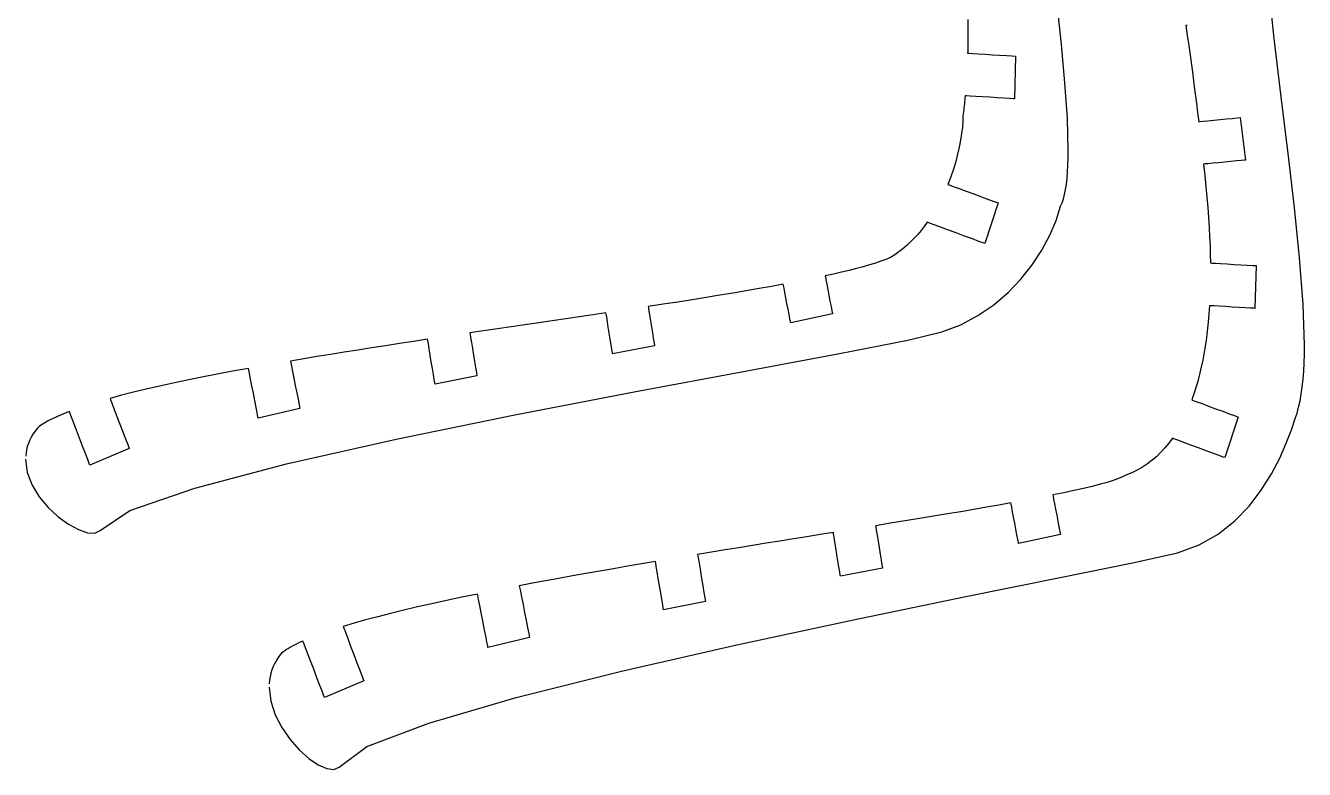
# Model space of a CAD drawing. Header units: metres. Extents: x 16 to 402, y -272 to -17.
# Drawn here: x 98.4 to 191.3, y -124.6 to -70.6 of the extents above; entities that cross this region are included whole.
import ezdxf

# ---------------------------------------------------------------- set-up
doc = ezdxf.new("R2010")
doc.units = ezdxf.units.M

msp = doc.modelspace()

# ---------------------------------------------------------------- linework, layer by layer
for p, q in [((189.09723, -71.53676), (188.6387, -67.20759)), ((173.64468, -71.97698), (173.33247, -69.059906)), ((166.837, -70.178276), (166.8459, -70.748276)), ((166.8459, -70.748276), (166.84892, -71.31885)), ((166.84877, -71.44856), (166.8483, -71.578354)), ((166.84892, -71.31885), (166.84877, -71.44856)), ((182.76512, -70.60423), (182.6778, -70.61524)), ((182.6778, -70.61524), (182.77927, -71.33518)), ((182.77927, -71.33518), (182.8793, -72.05131)), ((166.83856, -72.35803), (166.83578, -72.48818)), ((166.841, -72.22795), (166.83856, -72.35803)), ((166.84314, -72.097916), (166.841, -72.22795)), ((166.84491, -71.96795), (166.84314, -72.097916)), ((166.84637, -71.838036), (166.84491, -71.96795)), ((166.84749, -71.70816), (166.84637, -71.838036)), ((166.8483, -71.578354), (166.84749, -71.70816)), ((173.89923, -74.77486), (173.64468, -71.97698)), ((182.8793, -72.05131), (182.9778, -72.76312)), ((189.59618, -75.78576), (189.09723, -71.53676)), ((166.83578, -72.48818), (166.83264, -72.6184)), ((166.83264, -72.6184), (166.933, -72.62431)), ((166.933, -72.62431), (167.20546, -72.64036)), ((167.20546, -72.64036), (167.60692, -72.664)), ((167.60692, -72.664), (168.09445, -72.69272)), ((168.09445, -72.69272), (168.62495, -72.72396)), ((168.62495, -72.72396), (169.15549, -72.7552)), ((169.15549, -72.7552), (169.643, -72.78391)), ((169.643, -72.78391), (170.04446, -72.807556)), ((170.04446, -72.807556), (170.31691, -72.82361)), ((170.31691, -72.82361), (170.23503, -75.92415)), ((182.9778, -72.76312), (183.07452, -73.47018)), ((183.07452, -73.47018), (183.16934, -74.172005)), ((183.16934, -74.172005), (183.26208, -74.86815)), ((174.07057, -77.36714), (173.89923, -74.77486)), ((183.26208, -74.86815), (183.35266, -75.55813)), ((166.62477, -76.00221), (166.61018, -76.14699)), ((166.63885, -75.857605), (166.62477, -76.00221)), ((166.65245, -75.71316), (166.63885, -75.857605)), ((166.75278, -75.71906), (166.65245, -75.71316)), ((167.02504, -75.73511), (166.75278, -75.71906)), ((167.42628, -75.75873), (167.02504, -75.73511)), ((167.91353, -75.78742), (167.42628, -75.75873)), ((168.44374, -75.81865), (167.91353, -75.78742)), ((168.97397, -75.849884), (168.44374, -75.81865)), ((169.4612, -75.87858), (168.97397, -75.849884)), ((169.86247, -75.90221), (169.4612, -75.87858)), ((170.1347, -75.91824), (169.86247, -75.90221)), ((170.23503, -75.92415), (170.1347, -75.91824)), ((170.23503, -75.92415), (170.23503, -75.92415)), ((183.35266, -75.55813), (183.44083, -76.2415)), ((190.09514, -79.8972), (189.59618, -75.78576)), ((166.51205, -77.019135), (166.49388, -77.165115)), ((166.5297, -76.87334), (166.51205, -77.019135)), ((166.54681, -76.727715), (166.5297, -76.87334)), ((166.56342, -76.582275), (166.54681, -76.727715)), ((166.57953, -76.43701), (166.56342, -76.582275)), ((166.59512, -76.291916), (166.57953, -76.43701)), ((166.61018, -76.14699), (166.59512, -76.291916)), ((183.44083, -76.2415), (183.52649, -76.91779)), ((183.52649, -76.91779), (183.60944, -77.58654)), ((166.48347, -77.56194), (166.45213, -77.99082)), ((166.49388, -77.165115), (166.48347, -77.56194)), ((174.13336, -79.66747), (174.07057, -77.36714)), ((183.60944, -77.58654), (183.69626, -77.578064)), ((183.69626, -77.578064), (183.93196, -77.555084)), ((183.93196, -77.555084), (184.27927, -77.52119)), ((184.27927, -77.52119), (184.70103, -77.48004)), ((184.70103, -77.48004), (185.15996, -77.435265)), ((185.15996, -77.435265), (185.61891, -77.39047)), ((185.61891, -77.39047), (186.04065, -77.34933)), ((186.04065, -77.34933), (186.38797, -77.31544)), ((186.38797, -77.31544), (186.62366, -77.29244)), ((186.62366, -77.29244), (187.0115, -80.369316)), ((166.39929, -78.4481), (166.32472, -78.930145)), ((166.45213, -77.99082), (166.39929, -78.4481)), ((166.22789, -79.433304), (166.10849, -79.953964)), ((166.32472, -78.930145), (166.22789, -79.433304)), ((174.12856, -80.218216), (174.13336, -79.66747)), ((165.96606, -80.48846), (165.80026, -81.03314)), ((166.10849, -79.953964), (165.96606, -80.48846)), ((174.0887, -81.233246), (174.11383, -80.74069)), ((174.11383, -80.74069), (174.12856, -80.218216)), ((184.04935, -80.65834), (183.96402, -80.666664)), ((183.96402, -80.666664), (184.04868, -81.48372)), ((184.28096, -80.63574), (184.04935, -80.65834)), ((184.62228, -80.60244), (184.28096, -80.63574)), ((185.03674, -80.562), (184.62228, -80.60244)), ((185.48776, -80.518), (185.03674, -80.562)), ((185.93883, -80.47399), (185.48776, -80.518)), ((186.35326, -80.43355), (185.93883, -80.47399)), ((186.69458, -80.400246), (186.35326, -80.43355)), ((186.92616, -80.37764), (186.69458, -80.400246)), ((187.0115, -80.369316), (186.92616, -80.37764)), ((187.0115, -80.369316), (187.0115, -80.369316)), ((190.5536, -83.81368), (190.09514, -79.8972)), ((165.61066, -81.584404), (165.39688, -82.13858)), ((165.80026, -81.03314), (165.61066, -81.584404)), ((174.00534, -82.12219), (174.05269, -81.69428)), ((174.05269, -81.69428), (174.0887, -81.233246)), ((184.04868, -81.48372), (184.12659, -82.28161)), ((165.39688, -82.13858), (165.50209, -82.17746)), ((165.50209, -82.17746), (165.78763, -82.283005)), ((165.78763, -82.283005), (166.20847, -82.438515)), ((166.20847, -82.438515), (166.71945, -82.62736)), ((173.8747, -82.87212), (173.94618, -82.51535)), ((173.94618, -82.51535), (174.00534, -82.12219)), ((184.12659, -82.28161), (184.19736, -83.059235)), ((166.71945, -82.62736), (167.27551, -82.83286)), ((167.27551, -82.83286), (167.83157, -83.03837)), ((167.83157, -83.03837), (168.34258, -83.22721)), ((169.04893, -83.48826), (168.07951, -86.43492)), ((168.34258, -83.22721), (168.7634, -83.38273)), ((168.7634, -83.38273), (169.04893, -83.48826)), ((173.58165, -83.70809), (173.6929, -83.47011)), ((173.6929, -83.47011), (173.79044, -83.190926)), ((173.79044, -83.190926), (173.8747, -82.87212)), ((184.19736, -83.059235), (184.26064, -83.81552)), ((173.25313, -84.74928), (173.58165, -83.70809)), ((184.26064, -83.81552), (184.31596, -84.54935)), ((190.93121, -87.47787), (190.5536, -83.81368)), ((163.68224, -85.19426), (163.44992, -85.4885)), ((163.90465, -84.89203), (163.68224, -85.19426)), ((164.02155, -84.935234), (163.90465, -84.89203)), ((164.33884, -85.05249), (164.02155, -84.935234)), ((164.80641, -85.22529), (164.33884, -85.05249)), ((165.3742, -85.43513), (164.80641, -85.22529)), ((172.79846, -85.823044), (173.25313, -84.74928)), ((184.31596, -84.54935), (184.36308, -85.25966)), ((184.36308, -85.25966), (184.40158, -85.94536)), ((162.69232, -86.31497), (162.41931, -86.568985)), ((162.95503, -86.049675), (162.69232, -86.31497)), ((163.20753, -85.7739), (162.95503, -86.049675)), ((163.44992, -85.4885), (163.20753, -85.7739)), ((165.99208, -85.663475), (165.3742, -85.43513)), ((166.60999, -85.89183), (165.99208, -85.663475)), ((167.17773, -86.101654), (166.60999, -85.89183)), ((167.64532, -86.27447), (167.17773, -86.101654)), ((167.96262, -86.391716), (167.64532, -86.27447)), ((172.22052, -86.90645), (172.79846, -85.823044)), ((184.40158, -85.94536), (184.43106, -86.60535)), ((161.53757, -87.25512), (161.22244, -87.455795)), ((161.84201, -87.03989), (161.53757, -87.25512)), ((162.1359, -86.8109), (161.84201, -87.03989)), ((162.41931, -86.568985), (162.1359, -86.8109)), ((168.07951, -86.43492), (167.96262, -86.391716)), ((168.07951, -86.43492), (168.07951, -86.43492)), ((171.52226, -87.97653), (172.22052, -86.90645)), ((184.43106, -86.60535), (184.45117, -87.238525)), ((184.45117, -87.238525), (184.46152, -87.843834)), ((159.25203, -88.11383), (158.75938, -88.246666)), ((159.71306, -87.981415), (159.25203, -88.11383)), ((160.14153, -87.84941), (159.71306, -87.981415)), ((160.53653, -87.71781), (160.14153, -87.84941)), ((160.89713, -87.5866), (160.53653, -87.71781)), ((161.22244, -87.455795), (160.89713, -87.5866)), ((170.70659, -89.0104), (171.52226, -87.97653)), ((184.46152, -87.843834), (184.55705, -87.84946)), ((184.55705, -87.84946), (184.81644, -87.864746)), ((184.81644, -87.864746), (185.19864, -87.88725)), ((185.19864, -87.88725), (185.66275, -87.91458)), ((185.66275, -87.91458), (186.16782, -87.94432)), ((186.16782, -87.94432), (186.67288, -87.97406)), ((186.67288, -87.97406), (187.13698, -88.001396)), ((187.13698, -88.001396), (187.5192, -88.02391)), ((187.5192, -88.02391), (187.77855, -88.039185)), ((187.77855, -88.039185), (187.69186, -91.13944)), ((191.18741, -90.83236), (190.93121, -87.47787)), ((157.10095, -88.64776), (156.49106, -88.78234)), ((156.49106, -88.78234), (156.50616, -88.86138)), ((156.50616, -88.86138), (156.54726, -89.07593)), ((156.54726, -89.07593), (156.60774, -89.39209)), ((157.68292, -88.513626), (157.10095, -88.64776)), ((158.23604, -88.37993), (157.68292, -88.513626)), ((158.75938, -88.246666), (158.23604, -88.37993)), ((169.77643, -89.98511), (170.70659, -89.0104)), ((149.8168, -90.02824), (148.84232, -90.18975)), ((150.76633, -89.86739), (149.8168, -90.02824)), ((151.68948, -89.70726), (150.76633, -89.86739)), ((152.5848, -89.54776), (151.68948, -89.70726)), ((153.4509, -89.38894), (152.5848, -89.54776)), ((153.4659, -89.4673), (153.4509, -89.38894)), ((153.50659, -89.68002), (153.4659, -89.4673)), ((153.56659, -89.993515), (153.50659, -89.68002)), ((153.63943, -90.374176), (153.56659, -89.993515)), ((156.60774, -89.39209), (156.68121, -89.776024)), ((156.68121, -89.776024), (156.76115, -90.19381)), ((168.73465, -90.877686), (169.77643, -89.98511)), ((144.7236, -90.84291), (143.64589, -91.00802)), ((145.78354, -90.67853), (144.7236, -90.84291)), ((146.82426, -90.51489), (145.78354, -90.67853)), ((147.84433, -90.35196), (146.82426, -90.51489)), ((148.84232, -90.18975), (147.84433, -90.35196)), ((153.7187, -90.78842), (153.63943, -90.374176)), ((153.79797, -91.20269), (153.7187, -90.78842)), ((156.76115, -90.19381), (156.8411, -90.6116)), ((156.8411, -90.6116), (156.91457, -90.99552)), ((167.58423, -91.66525), (168.73465, -90.877686)), ((184.39142, -90.945076), (184.35191, -91.52568)), ((184.48383, -90.950516), (184.39142, -90.945076)), ((184.73468, -90.96529), (184.48383, -90.950516)), ((185.10431, -90.98706), (184.73468, -90.96529)), ((191.28183, -93.819786), (191.18741, -90.83236)), ((137.66808, -91.8999), (136.68353, -92.04463)), ((138.6463, -91.755775), (137.66808, -91.8999)), ((139.61731, -91.61221), (138.6463, -91.755775)), ((140.58025, -91.469246), (139.61731, -91.61221)), ((140.59358, -91.5521), (140.58025, -91.469246)), ((140.62984, -91.77699), (140.59358, -91.5521)), ((140.68323, -92.10841), (140.62984, -91.77699)), ((143.64589, -91.00802), (143.65909, -91.089966)), ((143.65909, -91.089966), (143.69495, -91.31245)), ((143.69495, -91.31245), (143.74777, -91.64029)), ((143.74777, -91.64029), (143.81194, -92.03839)), ((153.8708, -91.583336), (153.79797, -91.20269)), ((153.9308, -91.89683), (153.8708, -91.583336)), ((153.9715, -92.109535), (153.9308, -91.89683)), ((157.01613, -91.52623), (153.9865, -92.18792)), ((156.91457, -90.99552), (156.97507, -91.31169)), ((156.97507, -91.31169), (157.01613, -91.52623)), ((166.32802, -92.32484), (167.58423, -91.66525)), ((184.35191, -91.52568), (184.29808, -92.14491)), ((185.55316, -91.01349), (185.10431, -90.98706)), ((186.04163, -91.04226), (185.55316, -91.01349)), ((186.53012, -91.07104), (186.04163, -91.04226)), ((186.97897, -91.097466), (186.53012, -91.07104)), ((187.3486, -91.11923), (186.97897, -91.097466)), ((187.59941, -91.133995), (187.3486, -91.11923)), ((187.69186, -91.13944), (187.59941, -91.133995)), ((187.69186, -91.13944), (187.69186, -91.13944)), ((131.69696, -92.77715), (130.69307, -92.92551)), ((132.69983, -92.629425), (131.69696, -92.77715)), ((133.70082, -92.482315), (132.69983, -92.629425)), ((134.69902, -92.335815), (133.70082, -92.482315)), ((135.69354, -92.18991), (134.69902, -92.335815)), ((136.68353, -92.04463), (135.69354, -92.18991)), ((140.74808, -92.51086), (140.68323, -92.10841)), ((140.81865, -92.9488), (140.74808, -92.51086)), ((143.81194, -92.03839), (143.88171, -92.4716)), ((143.88171, -92.4716), (143.95154, -92.90484)), ((153.9865, -92.18792), (153.9715, -92.109535)), ((153.9865, -92.18792), (153.9865, -92.18792)), ((162.49078, -93.441185), (164.969, -92.833534)), ((164.969, -92.833534), (166.32802, -92.32484)), ((184.22777, -92.79678), (184.139, -93.47548)), ((184.29808, -92.14491), (184.22777, -92.79678)), ((125.58476, -93.69281), (124.57027, -93.84875)), ((126.60383, -93.53758), (125.58476, -93.69281)), ((127.62657, -93.383026), (126.60383, -93.53758)), ((127.641815, -93.47436), (127.62657, -93.383026)), ((127.6832, -93.722244), (127.641815, -93.47436)), ((127.74417, -94.08757), (127.6832, -93.722244)), ((130.69307, -92.92551), (130.70807, -93.01536)), ((130.70807, -93.01536), (130.7488, -93.25923)), ((130.7488, -93.25923), (130.80878, -93.618614)), ((130.80878, -93.618614), (130.88164, -94.055046)), ((140.88922, -93.38676), (140.81865, -92.9488)), ((140.95407, -93.78919), (140.88922, -93.38676)), ((143.95154, -92.90484), (144.01567, -93.30293)), ((144.01567, -93.30293), (144.0685, -93.630775)), ((144.0685, -93.630775), (144.10434, -93.85324)), ((157.51971, -94.41843), (162.49078, -93.441185)), ((184.139, -93.47548), (184.02966, -94.17505)), ((119.60004, -94.639046), (118.63309, -94.799286)), ((120.57729, -94.47954), (119.60004, -94.639046)), ((121.56389, -94.32077), (120.57729, -94.47954)), ((122.55888, -94.16271), (121.56389, -94.32077)), ((123.56134, -94.00539), (122.55888, -94.16271)), ((124.57027, -93.84875), (123.56134, -94.00539)), ((127.818214, -94.531166), (127.74417, -94.08757)), ((127.898796, -95.0139), (127.818214, -94.531166)), ((130.88164, -94.055046), (130.96089, -94.529945)), ((130.96089, -94.529945), (131.04016, -95.00486)), ((141.00748, -94.120605), (140.95407, -93.78919)), ((141.0437, -94.3455), (141.00748, -94.120605)), ((141.05705, -94.42835), (141.0437, -94.3455)), ((144.10434, -93.85324), (141.05705, -94.42835)), ((141.05705, -94.42835), (141.05705, -94.42835)), ((150.68787, -95.696266), (157.51971, -94.41843)), ((184.02966, -94.17505), (183.89774, -94.88963)), ((191.25786, -95.104675), (191.27592, -94.47481)), ((191.27592, -94.47481), (191.28183, -93.819786)), ((114.62319, -95.495384), (113.47065, -95.70716)), ((114.64316, -95.59655), (114.62319, -95.495384)), ((114.69735, -95.87115), (114.64316, -95.59655)), ((118.63309, -94.799286), (117.67738, -94.96026)), ((117.67738, -94.96026), (117.69699, -95.0596)), ((117.69699, -95.0596), (117.75022, -95.329254)), ((117.75022, -95.329254), (117.82864, -95.72662)), ((127.97938, -95.49666), (127.898796, -95.0139)), ((128.05342, -95.94024), (127.97938, -95.49666)), ((131.04016, -95.00486), (131.113, -95.44127)), ((131.113, -95.44127), (131.173, -95.80066)), ((183.74113, -95.61331), (183.55783, -96.34021)), ((183.89774, -94.88963), (183.74113, -95.61331)), ((191.22705, -95.70858), (191.25786, -95.104675)), ((110.186005, -96.35038), (109.15554, -96.56743)), ((111.25002, -96.13466), (110.186005, -96.35038)), ((112.3456, -95.920265), (111.25002, -96.13466)), ((113.47065, -95.70716), (112.3456, -95.920265)), ((114.77722, -96.27582), (114.69735, -95.87115)), ((114.8742, -96.767204), (114.77722, -96.27582)), ((117.82864, -95.72662), (117.92389, -96.20916)), ((117.92389, -96.20916), (118.027504, -96.73426)), ((128.11441, -96.30556), (128.05342, -95.94024)), ((128.15576, -96.553444), (128.11441, -96.30556)), ((131.21371, -96.04454), (128.17102, -96.64478)), ((131.173, -95.80066), (131.21371, -96.04454)), ((142.62732, -97.20572), (150.68787, -95.696266)), ((183.55783, -96.34021), (183.34576, -97.06441)), ((191.12502, -96.83539), (191.18295, -96.28575)), ((191.18295, -96.28575), (191.22705, -95.70858)), ((105.40999, -97.44935), (104.577835, -97.673325)), ((106.285866, -97.22679), (105.40999, -97.44935)), ((107.203445, -97.00562), (106.285866, -97.22679)), ((108.16067, -96.78584), (107.203445, -97.00562)), ((109.15554, -96.56743), (108.16067, -96.78584)), ((114.97974, -97.30194), (114.8742, -96.767204)), ((115.08528, -97.836685), (114.97974, -97.30194)), ((118.027504, -96.73426), (118.13113, -97.25936)), ((118.13113, -97.25936), (118.226364, -97.7419)), ((128.17102, -96.64478), (128.15576, -96.553444)), ((128.17102, -96.64478), (128.17102, -96.64478)), ((133.97021, -98.877785), (142.62732, -97.20572)), ((183.34576, -97.06441), (183.10281, -97.78002)), ((190.96541, -97.8489), (191.0527, -97.356705)), ((191.0527, -97.356705), (191.12502, -96.83539)), ((104.577835, -97.673325), (104.6178, -97.777885)), ((104.6178, -97.777885), (104.72631, -98.06174)), ((104.72631, -98.06174), (104.88618, -98.48)), ((115.18226, -98.32807), (115.08528, -97.836685)), ((115.26213, -98.732735), (115.18226, -98.32807)), ((118.226364, -97.7419), (118.304794, -98.13927)), ((118.304794, -98.13927), (118.35801, -98.40892)), ((183.10281, -97.78002), (183.19989, -97.815895)), ((183.19989, -97.815895), (183.46344, -97.91329)), ((183.46344, -97.91329), (183.85178, -98.0568)), ((183.85178, -98.0568), (184.32336, -98.231094)), ((184.32336, -98.231094), (184.8365, -98.42074)), ((190.74371, -98.7428), (190.8626, -98.31121)), ((190.8626, -98.31121), (190.96541, -97.8489)), ((100.2677, -99.21897), (100.0424, -99.33925)), ((100.50859, -99.099106), (100.2677, -99.21897)), ((100.76475, -98.97961), (100.50859, -99.099106)), ((101.03594, -98.86053), (100.76475, -98.97961)), ((101.32188, -98.74183), (101.03594, -98.86053)), ((101.6223, -98.62354), (101.32188, -98.74183)), ((101.66394, -98.7325), (101.6223, -98.62354)), ((101.77698, -99.02824), (101.66394, -98.7325)), ((101.94357, -99.46405), (101.77698, -99.02824)), ((104.88618, -98.48), (105.08033, -98.98794)), ((105.08033, -98.98794), (105.29158, -99.54065)), ((115.316315, -99.00733), (115.26213, -98.732735)), ((115.33628, -99.1085), (115.316315, -99.00733)), ((118.35801, -98.40892), (115.33628, -99.1085)), ((115.33628, -99.1085), (115.33628, -99.1085)), ((125.34865, -100.64347), (133.97021, -98.877785)), ((184.8365, -98.42074), (185.34967, -98.61038)), ((185.34967, -98.61038), (185.82124, -98.78465)), ((186.47311, -99.02556), (185.49557, -101.96923)), ((185.82124, -98.78465), (186.20958, -98.92818)), ((186.20958, -98.92818), (186.47311, -99.02556)), ((190.33849, -99.948685), (190.60822, -99.14294)), ((190.60822, -99.14294), (190.74371, -98.7428)), ((99.13087, -100.04634), (98.980225, -100.270195)), ((99.30228, -99.82438), (99.13087, -100.04634)), ((99.46259, -99.702484), (99.30228, -99.82438)), ((99.63957, -99.581), (99.46259, -99.702484)), ((99.832924, -99.459915), (99.63957, -99.581)), ((100.0424, -99.33925), (99.832924, -99.459915)), ((102.145836, -99.99326), (101.94357, -99.46405)), ((102.36597, -100.56917), (102.145836, -99.99326)), ((105.29158, -99.54065), (105.50285, -100.09339)), ((105.50285, -100.09339), (105.69699, -100.601295)), ((189.96802, -100.918625), (190.33849, -99.948685)), ((98.572296, -101.17846), (98.51581, -101.40726)), ((98.64634, -100.95006), (98.572296, -101.17846)), ((98.7386, -100.72236), (98.64634, -100.95006)), ((98.84966, -100.495636), (98.7386, -100.72236)), ((98.980225, -100.270195), (98.84966, -100.495636)), ((102.586105, -101.14508), (102.36597, -100.56917)), ((102.78837, -101.67428), (102.586105, -101.14508)), ((105.69699, -100.601295), (105.85687, -101.01958)), ((105.85687, -101.01958), (105.96535, -101.30342)), ((117.39471, -102.433784), (125.34865, -100.64347)), ((181.43498, -100.91931), (181.15898, -101.25808)), ((181.69522, -100.564735), (181.43498, -100.91931)), ((181.80164, -100.60406), (181.69522, -100.564735)), ((182.09045, -100.7108), (181.80164, -100.60406)), ((182.5161, -100.8681), (182.09045, -100.7108)), ((183.03294, -101.05912), (182.5161, -100.8681)), ((183.5954, -101.26699), (183.03294, -101.05912)), ((189.4859, -102.005165), (189.96802, -100.918625)), ((98.445366, -102.09301), (98.445366, -102.09301)), ((98.445366, -102.09301), (98.571815, -103.04633)), ((98.47625, -101.63614), (98.45298, -101.86482)), ((98.51581, -101.40726), (98.47625, -101.63614)), ((102.95495, -102.11011), (102.78837, -101.67428)), ((103.067986, -102.40583), (102.95495, -102.11011)), ((105.96535, -101.30342), (103.109634, -102.51479)), ((180.55772, -101.88287), (180.23157, -102.16627)), ((180.86668, -101.57971), (180.55772, -101.88287)), ((181.15898, -101.25808), (180.86668, -101.57971)), ((184.15785, -101.47485), (183.5954, -101.26699)), ((184.6747, -101.66586), (184.15785, -101.47485)), ((185.10036, -101.823166), (184.6747, -101.66586)), ((185.38916, -101.9299), (185.10036, -101.823166)), ((185.49557, -101.96923), (185.38916, -101.9299)), ((185.49557, -101.96923), (185.49557, -101.96923)), ((188.88129, -103.16067), (189.4859, -102.005165)), ((98.571815, -103.04633), (98.91906, -103.96285)), ((103.109634, -102.51479), (103.067986, -102.40583)), ((103.109634, -102.51479), (103.109634, -102.51479)), ((110.74053, -104.179726), (117.39471, -102.433784)), ((179.14545, -102.88455), (178.746, -103.07561)), ((179.52588, -102.66841), (179.14545, -102.88455)), ((179.88776, -102.42855), (179.52588, -102.66841)), ((180.23157, -102.16627), (179.88776, -102.42855)), ((98.91906, -103.96285), (99.438866, -104.81995)), ((176.4424, -103.91177), (175.87123, -104.05883)), ((176.95192, -103.76885), (176.4424, -103.91177)), ((177.39743, -103.63015), (176.95192, -103.76885)), ((177.77667, -103.495766), (177.39743, -103.63015)), ((178.08733, -103.36578), (177.77667, -103.495766)), ((178.32709, -103.24029), (178.08733, -103.36578)), ((178.746, -103.07561), (178.32709, -103.24029)), ((188.14328, -104.337524), (188.88129, -103.16067)), ((99.438866, -104.81995), (100.08304, -105.59515)), ((106.01819, -105.81232), (110.74053, -104.179726)), ((173.81108, -104.52399), (173.01651, -104.686745)), ((173.01651, -104.686745), (173.03229, -104.76922)), ((173.03229, -104.76922), (173.07513, -104.99309)), ((174.55327, -104.365036), (173.81108, -104.52399)), ((175.24075, -104.209946), (174.55327, -104.365036)), ((175.87123, -104.05883), (175.24075, -104.209946)), ((187.26102, -105.48812), (188.14328, -104.337524)), ((100.08304, -105.59515), (100.80334, -106.26583)), ((103.859825, -107.262566), (106.01819, -105.81232)), ((167.28995, -105.73606), (166.33969, -105.8982)), ((168.2129, -105.57635), (167.28995, -105.73606)), ((169.10701, -105.41906), (168.2129, -105.57635)), ((169.9708, -105.26432), (169.10701, -105.41906)), ((169.98659, -105.34694), (169.9708, -105.26432)), ((170.02951, -105.57118), (169.98659, -105.34694)), ((170.09274, -105.90164), (170.02951, -105.57118)), ((173.07513, -104.99309), (173.13826, -105.32297)), ((173.13826, -105.32297), (173.21494, -105.72357)), ((173.21494, -105.72357), (173.29834, -106.159485)), ((186.22357, -106.564835), (187.26102, -105.48812)), ((100.80334, -106.26583), (101.5516, -106.80948)), ((161.23178, -106.74278), (160.14954, -106.9181)), ((162.29584, -106.56953), (161.23178, -106.74278)), ((163.34018, -106.39838), (162.29584, -106.56953)), ((164.36327, -106.2294), (163.34018, -106.39838)), ((165.36362, -106.06265), (164.36327, -106.2294)), ((166.33969, -105.8982), (165.36362, -106.06265)), ((170.16954, -106.302925), (170.09274, -105.90164)), ((170.2531, -106.7396), (170.16954, -106.302925)), ((170.33669, -107.17629), (170.2531, -106.7396)), ((173.29834, -106.159485), (173.38174, -106.59542)), ((173.38174, -106.59542), (173.45842, -106.996)), ((185.02013, -107.52008), (186.22357, -106.564835)), ((101.5516, -106.80948), (102.27958, -107.20353)), ((102.27958, -107.20353), (102.93909, -107.42543)), ((102.93909, -107.42543), (103.4819, -107.452614)), ((103.4819, -107.452614), (103.859825, -107.262566)), ((156.12808, -107.56505), (155.1592, -107.72059)), ((157.08894, -107.41081), (156.12808, -107.56505)), ((157.10327, -107.49977), (157.08894, -107.41081)), ((157.14218, -107.74122), (157.10327, -107.49977)), ((160.14954, -106.9181), (160.16385, -107.00703)), ((160.16385, -107.00703), (160.20277, -107.24847)), ((160.20277, -107.24847), (160.26009, -107.60424)), ((160.26009, -107.60424), (160.32973, -108.03626)), ((170.41345, -107.57757), (170.33669, -107.17629)), ((170.4767, -107.90803), (170.41345, -107.57757)), ((173.56438, -107.54976), (170.5354, -108.214874)), ((173.45842, -106.996), (173.52155, -107.325905)), ((173.52155, -107.325905), (173.56438, -107.54976)), ((183.63974, -108.30619), (185.02013, -107.52008)), ((150.22662, -108.51622), (149.22891, -108.678696)), ((151.2218, -108.3548), (150.22662, -108.51622)), ((152.2136, -108.1945), (151.2218, -108.3548)), ((153.20105, -108.03535), (152.2136, -108.1945)), ((154.1832, -107.87736), (153.20105, -108.03535)), ((155.1592, -107.72059), (154.1832, -107.87736)), ((157.19951, -108.097046), (157.14218, -107.74122)), ((157.26913, -108.52912), (157.19951, -108.097046)), ((157.34491, -108.99932), (157.26913, -108.52912)), ((160.32973, -108.03626), (160.40546, -108.506386)), ((160.40546, -108.506386), (160.4812, -108.97653)), ((170.51959, -108.132256), (170.4767, -107.90803)), ((170.5354, -108.214874), (170.51959, -108.132256)), ((170.5354, -108.214874), (170.5354, -108.214874)), ((182.0716, -108.8756), (183.63974, -108.30619)), ((144.1719, -109.51664), (143.15265, -109.68931)), ((144.1883, -109.61488), (144.1719, -109.51664)), ((148.22963, -108.84222), (147.22968, -109.006744)), ((147.22968, -109.006744), (147.24606, -109.10497)), ((147.24606, -109.10497), (147.29059, -109.37159)), ((147.29059, -109.37159), (147.35617, -109.76449)), ((149.22891, -108.678696), (148.22963, -108.84222)), ((157.42068, -109.46952), (157.34491, -108.99932)), ((157.4903, -109.90159), (157.42068, -109.46952)), ((160.4812, -108.97653), (160.55083, -109.40854)), ((160.55083, -109.40854), (160.60815, -109.76431)), ((178.91669, -109.57792), (182.0716, -108.8756)), ((139.12787, -110.38835), (138.1397, -110.56501)), ((140.12427, -110.212425), (139.12787, -110.38835)), ((141.12785, -110.037254), (140.12427, -110.212425)), ((142.13763, -109.86287), (141.12785, -110.037254)), ((143.15265, -109.68931), (142.13763, -109.86287)), ((144.23282, -109.88153), (144.1883, -109.61488)), ((144.2984, -110.274475), (144.23282, -109.88153)), ((144.37804, -110.75165), (144.2984, -110.274475)), ((147.35617, -109.76449), (147.4358, -110.24158)), ((147.4358, -110.24158), (147.52246, -110.760765)), ((157.54762, -110.25742), (157.4903, -109.90159)), ((157.58653, -110.49887), (157.54762, -110.25742)), ((160.64703, -110.00573), (157.60086, -110.58783)), ((160.60815, -109.76431), (160.64703, -110.00573)), ((173.55624, -110.67511), (178.91669, -109.57792)), ((135.23436, -111.09891), (134.28894, -111.27807)), ((134.28894, -111.27807), (134.31035, -111.3865)), ((134.31035, -111.3865), (134.36845, -111.68088)), ((136.19196, -110.92032), (135.23436, -111.09891)), ((137.16072, -110.74234), (136.19196, -110.92032)), ((138.1397, -110.56501), (137.16072, -110.74234)), ((144.46472, -111.27091), (144.37804, -110.75165)), ((144.5514, -111.79019), (144.46472, -111.27091)), ((147.52246, -110.760765), (147.60912, -111.27995)), ((147.60912, -111.27995), (147.68877, -111.75705)), ((157.60086, -110.58783), (157.58653, -110.49887)), ((157.60086, -110.58783), (157.60086, -110.58783)), ((166.57301, -112.09024), (173.55624, -110.67511)), ((130.11375, -112.11083), (129.00975, -112.345215)), ((131.24734, -111.87705), (130.11375, -112.11083)), ((131.26875, -111.985535), (131.24734, -111.87705)), ((131.32687, -112.27998), (131.26875, -111.985535)), ((131.4125, -112.71391), (131.32687, -112.27998)), ((134.36845, -111.68088), (134.45406, -112.114655)), ((134.45406, -112.114655), (134.55801, -112.6414)), ((144.63104, -112.267334), (144.5514, -111.79019)), ((144.69664, -112.6603), (144.63104, -112.267334)), ((147.68877, -111.75705), (147.75435, -112.14995)), ((147.75435, -112.14995), (147.79884, -112.416565)), ((158.54965, -113.74637), (166.57301, -112.09024)), ((125.896255, -113.05114), (124.93173, -113.287094)), ((126.89888, -112.815445), (125.896255, -113.05114)), ((127.9374, -112.58012), (126.89888, -112.815445)), ((129.00975, -112.345215), (127.9374, -112.58012)), ((131.5165, -113.24082), (131.4125, -112.71391)), ((131.62965, -113.814224), (131.5165, -113.24082)), ((134.55801, -112.6414), (134.67113, -113.2146)), ((134.67113, -113.2146), (134.78426, -113.78781)), ((144.74112, -112.92693), (144.69664, -112.6603)), ((144.75754, -113.025185), (144.74112, -112.92693)), ((147.79884, -112.416565), (144.75754, -113.025185)), ((144.75754, -113.025185), (144.75754, -113.025185)), ((122.287926, -113.995834), (121.49702, -114.2321)), ((123.125435, -113.75954), (122.287926, -113.995834)), ((124.00741, -113.523254), (123.125435, -113.75954)), ((124.93173, -113.287094), (124.00741, -113.523254)), ((131.74283, -114.38763), (131.62965, -113.814224)), ((134.78426, -113.78781), (134.88821, -114.31455)), ((150.06891, -115.56655), (158.54965, -113.74637)), ((121.49702, -114.2321), (121.54046, -114.34577)), ((121.54046, -114.34577), (121.6584, -114.654305)), ((121.6584, -114.654305), (121.83219, -115.10899)), ((121.83219, -115.10899), (122.04323, -115.66111)), ((131.84683, -114.914536), (131.74283, -114.38763)), ((131.93245, -115.34846), (131.84683, -114.914536)), ((135.03192, -115.042694), (132.01198, -115.75138)), ((134.88821, -114.31455), (134.97382, -114.74834)), ((134.97382, -114.74834), (135.03192, -115.042694)), ((117.25438, -116.00236), (117.12968, -116.09122)), ((117.388535, -115.9134), (117.25438, -116.00236)), ((117.532005, -115.82433), (117.388535, -115.9134)), ((117.68467, -115.73517), (117.532005, -115.82433)), ((117.846436, -115.64592), (117.68467, -115.73517)), ((118.017136, -115.55656), (117.846436, -115.64592)), ((118.19671, -115.46715), (118.017136, -115.55656)), ((118.38498, -115.377625), (118.19671, -115.46715)), ((118.58189, -115.28805), (118.38498, -115.377625)), ((118.62588, -115.40314), (118.58189, -115.28805)), ((118.745285, -115.715546), (118.62588, -115.40314)), ((118.92126, -116.17592), (118.745285, -115.715546)), ((122.04323, -115.66111), (122.27287, -116.26193)), ((131.99055, -115.6429), (131.93245, -115.34846)), ((132.01198, -115.75138), (131.99055, -115.6429)), ((132.01198, -115.75138), (132.01198, -115.75138)), ((141.71344, -117.47386), (150.06891, -115.56655)), ((116.54153, -116.89098), (116.425644, -117.13472)), ((116.677864, -116.65033), (116.54153, -116.89098)), ((116.83527, -116.41318), (116.677864, -116.65033)), ((117.01453, -116.17996), (116.83527, -116.41318)), ((117.12968, -116.09122), (117.01453, -116.17996)), ((119.13493, -116.734955), (118.92126, -116.17592)), ((119.36746, -117.3433), (119.13493, -116.734955)), ((122.27287, -116.26193), (122.502525, -116.86276)), ((122.502525, -116.86276), (122.713554, -117.41488)), ((116.19355, -117.880264), (116.15242, -118.13216)), ((116.25233, -117.629776), (116.19355, -117.880264)), ((116.32947, -117.38111), (116.25233, -117.629776)), ((116.425644, -117.13472), (116.32947, -117.38111)), ((119.6, -117.951675), (119.36746, -117.3433)), ((122.713554, -117.41488), (122.887344, -117.86956)), ((122.887344, -117.86956), (123.005264, -118.1781)), ((134.06593, -119.391335), (141.71344, -117.47386)), ((116.12034, -118.63851), (116.12034, -118.63851)), ((116.12034, -118.63851), (116.23764, -119.65008)), ((116.15242, -118.13216), (116.12825, -118.38505)), ((119.81367, -118.5107), (119.6, -117.951675)), ((119.98964, -118.97108), (119.81367, -118.5107)), ((123.005264, -118.1781), (120.15303, -119.39857)), ((116.23764, -119.65008), (116.56001, -120.63728)), ((120.10904, -119.28347), (119.98964, -118.97108)), ((120.15303, -119.39857), (120.10904, -119.28347)), ((120.15303, -119.39857), (120.15303, -119.39857)), ((127.709114, -121.24206), (134.06593, -119.391335)), ((116.56001, -120.63728), (117.04307, -121.57323)), ((117.04307, -121.57323), (117.64248, -122.43114)), ((123.225655, -122.94907), (127.709114, -121.24206)), ((117.64248, -122.43114), (118.313866, -123.18409)), ((118.313866, -123.18409), (119.01289, -123.80529)), ((121.19828, -124.43546), (123.225655, -122.94907)), ((119.01289, -123.80529), (119.69519, -124.26787)), ((119.69519, -124.26787), (120.31644, -124.54498)), ((120.31644, -124.54498), (120.83224, -124.60981)), ((120.83224, -124.60981), (121.19828, -124.43546))]:
    msp.add_line(p, q)

doc.saveas('drawing.dxf')
